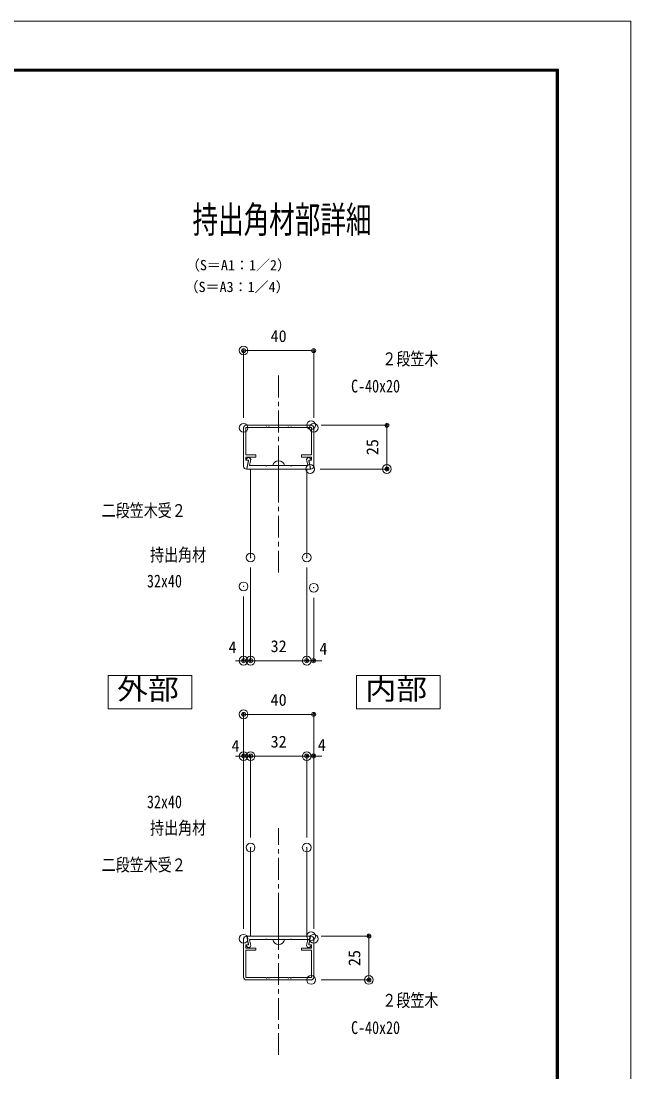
# Model space of a CAD drawing. Units: millimetres, scale not verified. Extents: x -3554 to 3554, y -1188 to 1188.
# Drawn here: x -886 to -190, y -12 to 1188 of the extents above; entities that cross this region are included whole.
import ezdxf
from ezdxf.enums import TextEntityAlignment as Align

# ---------------------------------------------------------------- set-up
doc = ezdxf.new("R2010")
doc.units = ezdxf.units.MM
doc.header["$LTSCALE"] = 20
doc.header["$PDMODE"] = 32
doc.header["$PDSIZE"] = 10
doc.linetypes.add('USER1', pattern=[2, 1.25, -0.25, 0.25, -0.25])
for name, color, linetype, lineweight in [('0-0_0', 7, 'Continuous', 18), ('0-1_DEFPOINTS', 7, 'Continuous', 18), ('0-3_アンカー', 4, 'Continuous', 18), ('0-4_WAKU', 7, 'Continuous', 18), ('0-6_2躯体線', 4, 'Continuous', 18), ('0-7_3中心線', 2, 'USER1', 18), ('0-8_41ｱﾙﾐ', 6, 'Continuous', 18), ('0-9_1手摺寸法', 7, 'Continuous', 18), ('0-B_P4-12', 7, 'Continuous', 18)]:
    doc.layers.add(name, color=color, linetype=linetype, lineweight=lineweight)
doc.styles.add('ＭＳ ゴシック', font='')
doc.styles.get('ＭＳ ゴシック').set_extended_font_data('MS Gothic')

# ---------------------------------------------------------------- blocks, each defined once
blk = doc.blocks.new('_ORIGIN2')
at = {"layer": '0-0_0'}
blk.add_line((-0.5, 0), (-1, 0), dxfattribs=at)
for radius in [0.5, 0.25]:
    blk.add_circle((0, 0), radius, dxfattribs=at)
blk = doc.blocks.new('D66')
at = {"layer": '0-1_DEFPOINTS'}
for p in [(1381.84, 820.59), (1381.84, 564.46), (1461.84, 564.46)]:
    blk.add_point(p, dxfattribs=at)
at = {"layer": '0-9_1手摺寸法'}
for p, q in [((1381.84, 575.96), (1381.84, 820.59)), ((1457.24, 820.59), (1386.44, 820.59)), ((1461.84, 575.96), (1461.84, 820.59))]:
    blk.add_line(p, q, dxfattribs=at)
at = {"layer": '0-9_1手摺寸法', "xscale": 4.6, "yscale": 4.6, "rotation": 180}
blk.add_blockref('_ORIGIN2', (1381.84, 820.59), dxfattribs=at)
at = {"layer": '0-9_1手摺寸法', "xscale": 4.6, "yscale": 4.6}
blk.add_blockref('_ORIGIN2', (1461.84, 820.59), dxfattribs=at)
at = {"layer": '0-9_1手摺寸法', "style": 'ＭＳ ゴシック'}
blk.add_text('40', height=13.49, dxfattribs=at).set_placement((1412.64, 826.34), align=Align.BOTTOM_LEFT)
blk = doc.blocks.new('D67')
at = {"layer": '0-1_DEFPOINTS'}
for p in [(1453.84, 772.93), (1453.84, 668.49), (1461.84, 564.46)]:
    blk.add_point(p, dxfattribs=at)
at = {"layer": '0-9_1手摺寸法'}
for p, q in [((1449.24, 772.93), (1444.64, 772.93)), ((1453.84, 679.99), (1453.84, 772.93)), ((1461.84, 772.93), (1453.84, 772.93)), ((1461.84, 575.96), (1461.84, 772.93)), ((1466.44, 772.93), (1471.04, 772.93))]:
    blk.add_line(p, q, dxfattribs=at)
at = {"layer": '0-9_1手摺寸法', "xscale": 4.6, "yscale": 4.6}
blk.add_blockref('_ORIGIN2', (1453.84, 772.93), dxfattribs=at)
at = {"layer": '0-9_1手摺寸法', "xscale": 4.6, "yscale": 4.6, "rotation": 180}
blk.add_blockref('_ORIGIN2', (1461.84, 772.93), dxfattribs=at)
at = {"layer": '0-9_1手摺寸法', "style": 'ＭＳ ゴシック'}
blk.add_text('4', height=13.49, dxfattribs=at).set_placement((1466.44, 774.89), align=Align.BOTTOM_LEFT)
blk = doc.blocks.new('D68')
at = {"layer": '0-1_DEFPOINTS'}
for p in [(1389.84, 772.93), (1389.84, 668.49), (1453.84, 668.49)]:
    blk.add_point(p, dxfattribs=at)
at = {"layer": '0-9_1手摺寸法'}
for p, q in [((1389.84, 679.99), (1389.84, 772.93)), ((1449.24, 772.93), (1394.44, 772.93)), ((1453.84, 679.99), (1453.84, 772.93))]:
    blk.add_line(p, q, dxfattribs=at)
at = {"layer": '0-9_1手摺寸法', "xscale": 4.6, "yscale": 4.6, "rotation": 180}
blk.add_blockref('_ORIGIN2', (1389.84, 772.93), dxfattribs=at)
at = {"layer": '0-9_1手摺寸法', "xscale": 4.6, "yscale": 4.6}
blk.add_blockref('_ORIGIN2', (1453.84, 772.93), dxfattribs=at)
at = {"layer": '0-9_1手摺寸法', "style": 'ＭＳ ゴシック'}
blk.add_text('32', height=13.49, dxfattribs=at).set_placement((1412.64, 778.68), align=Align.BOTTOM_LEFT)
blk = doc.blocks.new('D69')
at = {"layer": '0-1_DEFPOINTS'}
for p in [(1381.84, 772.93), (1389.84, 668.49), (1381.84, 564.46)]:
    blk.add_point(p, dxfattribs=at)
at = {"layer": '0-9_1手摺寸法'}
for p, q in [((1377.24, 772.93), (1372.64, 772.93)), ((1381.84, 575.96), (1381.84, 772.93)), ((1389.84, 772.93), (1381.84, 772.93)), ((1389.84, 679.99), (1389.84, 772.93)), ((1394.44, 772.93), (1399.04, 772.93))]:
    blk.add_line(p, q, dxfattribs=at)
at = {"layer": '0-9_1手摺寸法', "xscale": 4.6, "yscale": 4.6}
blk.add_blockref('_ORIGIN2', (1381.84, 772.93), dxfattribs=at)
at = {"layer": '0-9_1手摺寸法', "xscale": 4.6, "yscale": 4.6, "rotation": 180}
blk.add_blockref('_ORIGIN2', (1389.84, 772.93), dxfattribs=at)
at = {"layer": '0-9_1手摺寸法', "style": 'ＭＳ ゴシック'}
blk.add_text('4', height=13.49, dxfattribs=at).set_placement((1368.04, 773.94), align=Align.BOTTOM_LEFT)
blk = doc.blocks.new('D70')
at = {"layer": '0-1_DEFPOINTS'}
for p in [(1458.84, 567.46), (1458.84, 517.46), (1524.77, 517.46)]:
    blk.add_point(p, dxfattribs=at)
at = {"layer": '0-9_1手摺寸法'}
for p, q in [((1470.34, 567.46), (1524.77, 567.46)), ((1524.77, 562.86), (1524.77, 522.06)), ((1470.34, 517.46), (1524.77, 517.46))]:
    blk.add_line(p, q, dxfattribs=at)
at = {"layer": '0-9_1手摺寸法', "xscale": 4.6, "yscale": 4.6}
for p, rotation in [((1524.77, 567.46), 90), ((1524.77, 517.46), 270)]:
    blk.add_blockref('_ORIGIN2', p, dxfattribs=dict(at, rotation=rotation))
at = {"layer": '0-9_1手摺寸法', "style": 'ＭＳ ゴシック'}
blk.add_text('25', height=13.49, rotation=90, dxfattribs=at).set_placement((1519.02, 533.26), align=Align.BOTTOM_LEFT)
blk = doc.blocks.new('D71')
at = {"layer": '0-1_DEFPOINTS'}
for p in [(1458.84, 1150.61), (1457.73, 1100.61), (1545.29, 1100.61)]:
    blk.add_point(p, dxfattribs=at)
at = {"layer": '0-9_1手摺寸法'}
for p, q in [((1470.34, 1150.61), (1545.29, 1150.61)), ((1545.29, 1146.01), (1545.29, 1105.21)), ((1469.23, 1100.61), (1545.29, 1100.61))]:
    blk.add_line(p, q, dxfattribs=at)
at = {"layer": '0-9_1手摺寸法', "xscale": 4.6, "yscale": 4.6}
for p, rotation in [((1545.29, 1150.61), 90), ((1545.29, 1100.61), 270)]:
    blk.add_blockref('_ORIGIN2', p, dxfattribs=dict(at, rotation=rotation))
at = {"layer": '0-9_1手摺寸法', "style": 'ＭＳ ゴシック'}
blk.add_text('25', height=13.49, rotation=90, dxfattribs=at).set_placement((1539.54, 1116.41), align=Align.BOTTOM_LEFT)
blk = doc.blocks.new('D72')
at = {"layer": '0-1_DEFPOINTS'}
for p in [(1453.84, 999.57), (1461.84, 965.11), (1453.84, 881.85)]:
    blk.add_point(p, dxfattribs=at)
at = {"layer": '0-9_1手摺寸法'}
for p, q in [((1453.84, 988.07), (1453.84, 881.85)), ((1461.84, 953.61), (1461.84, 881.85)), ((1449.24, 881.85), (1444.64, 881.85)), ((1461.84, 881.85), (1453.84, 881.85)), ((1466.44, 881.85), (1471.04, 881.85))]:
    blk.add_line(p, q, dxfattribs=at)
at = {"layer": '0-9_1手摺寸法', "xscale": 4.6, "yscale": 4.6}
blk.add_blockref('_ORIGIN2', (1453.84, 881.85), dxfattribs=at)
at = {"layer": '0-9_1手摺寸法', "xscale": 4.6, "yscale": 4.6, "rotation": 180}
blk.add_blockref('_ORIGIN2', (1461.84, 881.85), dxfattribs=at)
at = {"layer": '0-9_1手摺寸法', "style": 'ＭＳ ゴシック'}
blk.add_text('4', height=13.49, dxfattribs=at).set_placement((1468.27, 884.82), align=Align.BOTTOM_LEFT)
blk = doc.blocks.new('D73')
at = {"layer": '0-1_DEFPOINTS'}
for p in [(1389.84, 999.57), (1453.84, 999.57), (1389.84, 881.85)]:
    blk.add_point(p, dxfattribs=at)
at = {"layer": '0-9_1手摺寸法'}
for p, q in [((1389.84, 988.07), (1389.84, 881.85)), ((1453.84, 988.07), (1453.84, 881.85)), ((1449.24, 881.85), (1394.44, 881.85))]:
    blk.add_line(p, q, dxfattribs=at)
at = {"layer": '0-9_1手摺寸法', "xscale": 4.6, "yscale": 4.6, "rotation": 180}
blk.add_blockref('_ORIGIN2', (1389.84, 881.85), dxfattribs=at)
at = {"layer": '0-9_1手摺寸法', "xscale": 4.6, "yscale": 4.6}
blk.add_blockref('_ORIGIN2', (1453.84, 881.85), dxfattribs=at)
at = {"layer": '0-9_1手摺寸法', "style": 'ＭＳ ゴシック'}
blk.add_text('32', height=13.49, dxfattribs=at).set_placement((1412.64, 887.6), align=Align.BOTTOM_LEFT)
blk = doc.blocks.new('D74')
at = {"layer": '0-1_DEFPOINTS'}
for p in [(1389.84, 999.57), (1381.84, 966.65), (1381.84, 881.85)]:
    blk.add_point(p, dxfattribs=at)
at = {"layer": '0-9_1手摺寸法'}
for p, q in [((1389.84, 988.07), (1389.84, 881.85)), ((1381.84, 955.15), (1381.84, 881.85)), ((1377.24, 881.85), (1372.64, 881.85)), ((1389.84, 881.85), (1381.84, 881.85)), ((1394.44, 881.85), (1399.04, 881.85))]:
    blk.add_line(p, q, dxfattribs=at)
at = {"layer": '0-9_1手摺寸法', "xscale": 4.6, "yscale": 4.6}
blk.add_blockref('_ORIGIN2', (1381.84, 881.85), dxfattribs=at)
at = {"layer": '0-9_1手摺寸法', "xscale": 4.6, "yscale": 4.6, "rotation": 180}
blk.add_blockref('_ORIGIN2', (1389.84, 881.85), dxfattribs=at)
at = {"layer": '0-9_1手摺寸法', "style": 'ＭＳ ゴシック'}
blk.add_text('4', height=13.49, dxfattribs=at).set_placement((1364.69, 886.45), align=Align.BOTTOM_LEFT)
blk = doc.blocks.new('D75')
at = {"layer": '0-1_DEFPOINTS'}
for p in [(1381.84, 1235.81), (1381.84, 1147.61), (1461.84, 1147.61)]:
    blk.add_point(p, dxfattribs=at)
at = {"layer": '0-9_1手摺寸法'}
for p, q in [((1381.84, 1159.11), (1381.84, 1235.81)), ((1457.24, 1235.81), (1386.44, 1235.81)), ((1461.84, 1159.11), (1461.84, 1235.81))]:
    blk.add_line(p, q, dxfattribs=at)
at = {"layer": '0-9_1手摺寸法', "xscale": 4.6, "yscale": 4.6, "rotation": 180}
blk.add_blockref('_ORIGIN2', (1381.84, 1235.81), dxfattribs=at)
at = {"layer": '0-9_1手摺寸法', "xscale": 4.6, "yscale": 4.6}
blk.add_blockref('_ORIGIN2', (1461.84, 1235.81), dxfattribs=at)
at = {"layer": '0-9_1手摺寸法', "style": 'ＭＳ ゴシック'}
blk.add_text('40', height=13.49, dxfattribs=at).set_placement((1412.64, 1241.56), align=Align.BOTTOM_LEFT)
blk = doc.blocks.new('A$C5EFB2CC2')
at = {"layer": '0-8_41ｱﾙﾐ'}
for p, q in [((20, 25), (1.5, 25)), ((20, 25), (38.5, 25)), ((0, 23.5), (0, 1.5)), ((1.3, 23.7), (1.3, 8)), ((12.7, 23.7), (1.3, 23.7)), ((12.83, 23.91), (12.7, 23.7)), ((13.17, 23.91), (13.3, 23.7)), ((14.2, 23.7), (13.3, 23.7)), ((14.33, 23.91), (14.2, 23.7)), ((14.67, 23.91), (14.8, 23.7)), ((19.7, 23.7), (14.8, 23.7)), ((19.83, 23.91), (19.7, 23.7)), ((20.17, 23.91), (20.3, 23.7)), ((20.3, 23.7), (25.2, 23.7)), ((25.33, 23.91), (25.2, 23.7)), ((25.67, 23.91), (25.8, 23.7)), ((25.8, 23.7), (26.7, 23.7)), ((26.83, 23.91), (26.7, 23.7)), ((27.17, 23.91), (27.3, 23.7)), ((27.3, 23.7), (38.7, 23.7)), ((38.7, 23.7), (38.7, 8)), ((40, 23.5), (40, 1.5)), ((1.2, 6.8), (7, 6.8)), ((1.2, 6.8), (1.2, 5)), ((1.3, 8), (7, 8)), ((7, 8), (7, 6.8)), ((33, 8), (33, 6.8)), ((38.7, 8), (33, 8)), ((38.8, 6.8), (33, 6.8)), ((38.8, 6.8), (38.8, 5)), ((1.2, 5), (2.43, 5)), ((1.5, 0), (1.64, 0)), ((1.83, 0.16), (2.73, 4.64)), ((38.17, 0.16), (37.27, 4.64)), ((38.8, 5), (37.57, 5)), ((38.5, 0), (38.36, 0))]:
    blk.add_line(p, q, dxfattribs=at)
for centre, radius, start, end in [((1.5, 23.5), 1.5, 90, 180), ((13, 23.8), 0.2, 32.33353, 147.66647), ((14.5, 23.8), 0.2, 32.33353, 147.66647), ((20, 23.8), 0.2, 90, 147.66647), ((20, 23.8), 0.2, 32.33353, 90), ((25.5, 23.8), 0.2, 32.33353, 147.66647), ((27, 23.8), 0.2, 32.33353, 147.66647), ((38.5, 23.5), 1.5, 0, 90), ((1.5, 1.5), 1.5, 180, 270), ((1.64, 0.2), 0.2, 270, 348.69007), ((2.43, 4.7), 0.3, 348.69007, 90), ((37.57, 4.7), 0.3, 90, 191.30993), ((38.36, 0.2), 0.2, 191.30993, 270), ((38.5, 1.5), 1.5, 270, 0)]:
    blk.add_arc(centre, radius, start, end, dxfattribs=at)
blk = doc.blocks.new('A$C0DE73C1E')
at = {"layer": '0-8_41ｱﾙﾐ'}
for p, q in [((0, 10.5), (0, 10)), ((2.5, 10), (0, 10)), ((0.61, 0.48), (2.5, 10)), ((1, 0), (72.8, 0)), ((3.61, 4), (4.65, 9.22)), ((22.3, 4), (3.61, 4)), ((22.56, 3.59), (22.3, 4)), ((23.24, 3.59), (23.5, 4)), ((36.3, 4), (23.5, 4)), ((36.56, 3.59), (36.3, 4)), ((37.24, 3.59), (37.5, 4)), ((37.5, 4), (50.3, 4)), ((50.56, 3.59), (50.3, 4)), ((51.24, 3.59), (51.5, 4)), ((51.5, 4), (70.19, 4)), ((70.19, 4), (69.15, 9.22)), ((71.3, 10), (73.8, 10)), ((73.19, 0.48), (71.3, 10)), ((73.8, 10.5), (73.8, 10))]:
    blk.add_line(p, q, dxfattribs=at)
for centre, radius, start, end in [((2.5, 10.5), 2.5, 329.316, 180), ((71.3, 10.5), 2.5, 0, 210.684), ((1, 0.4), 0.4, 168.75307, 270), ((22.9, 3.8), 0.4, 212.33353, 270), ((22.9, 3.8), 0.4, 270, 327.66647), ((36.9, 3.8), 0.4, 212.33353, 270), ((36.9, 3.8), 0.4, 270, 327.66647), ((50.9, 3.8), 0.4, 212.33353, 270), ((50.9, 3.8), 0.4, 270, 327.66647), ((72.8, 0.4), 0.4, 270, 11.24693)]:
    blk.add_arc(centre, radius, start, end, dxfattribs=at)

msp = doc.modelspace()

# ---------------------------------------------------------------- linework, layer by layer
at = {"layer": '0-0_0'}
for p, q in [((-632.04, 723.67), (-632.04, 679.67)), ((-592.04, 726.67), (-629.04, 726.67)), ((-606.38, 724.48), (-606.64, 724.07)), ((-605.71, 724.48), (-605.44, 724.07)), ((-603.64, 724.07), (-605.44, 724.07)), ((-603.38, 724.48), (-603.64, 724.07)), ((-602.71, 724.48), (-602.44, 724.07)), ((-592.64, 724.07), (-602.44, 724.07)), ((-592.38, 724.48), (-592.64, 724.07)), ((-592.04, 726.67), (-555.04, 726.67)), ((-591.71, 724.48), (-591.44, 724.07)), ((-591.44, 724.07), (-581.64, 724.07)), ((-581.38, 724.48), (-581.64, 724.07)), ((-580.71, 724.48), (-580.44, 724.07)), ((-580.44, 724.07), (-578.64, 724.07)), ((-578.38, 724.48), (-578.64, 724.07)), ((-577.71, 724.48), (-577.44, 724.07)), ((-577.44, 724.07), (-554.64, 724.07)), ((-554.64, 724.07), (-554.64, 692.67)), ((-552.04, 723.67), (-552.04, 679.67)), ((-629.44, 692.67), (-618.04, 692.67)), ((-629.44, 690.27), (-618.04, 690.27)), ((-629.44, 690.27), (-629.44, 686.67)), ((-629.44, 686.67), (-627.18, 686.67)), ((-626.59, 685.95), (-628.38, 677)), ((-618.04, 692.67), (-618.04, 690.27)), ((-554.64, 692.67), (-566.04, 692.67)), ((-566.04, 692.67), (-566.04, 690.27)), ((-554.64, 690.27), (-566.04, 690.27)), ((-557.5, 685.95), (-555.71, 677)), ((-554.64, 686.67), (-556.91, 686.67)), ((-554.64, 690.27), (-554.64, 686.67))]:
    msp.add_line(p, q, dxfattribs=at)
msp.add_lwpolyline([(-606.64, 724.07), (-629.44, 724.07), (-629.44, 692.67)], dxfattribs=at)
for centre, radius, start, end in [((-629.04, 723.67), 3, 90, 180), ((-606.04, 724.27), 0.4, 32.33353, 147.66647), ((-603.04, 724.27), 0.4, 32.33353, 147.66647), ((-592.04, 724.27), 0.4, 90, 147.66647), ((-592.04, 724.27), 0.4, 32.33353, 90), ((-581.04, 724.27), 0.4, 32.33353, 147.66647), ((-578.04, 724.27), 0.4, 32.33353, 147.66647), ((-555.04, 723.67), 3, 0, 90), ((-627.18, 686.07), 0.6, 348.69007, 90), ((-556.91, 686.07), 0.6, 90, 191.30993), ((-629.04, 679.67), 3, 180, 276.07138), ((-628.77, 677.08), 0.4, 276.07138, 348.69007), ((-555.32, 677.08), 0.4, 191.30993, 263.92862), ((-555.04, 679.67), 3, 263.92862, 0)]:
    msp.add_arc(centre, radius, start, end, dxfattribs=at)
at = {"layer": '0-1_DEFPOINTS', "color": 5}
for p, q in [((-190.14, 1188), (-3554.14, 1188)), ((-190.14, -1188), (-190.14, 1188))]:
    msp.add_line(p, q, dxfattribs=at)
at = {"layer": '0-4_WAKU'}
for p, q in [((-272.94, 1133.2), (-3475.34, 1133.2)), ((-273.54, 1132.6), (-3474.74, 1132.6)), ((-274.14, 1132), (-3474.14, 1132)), ((-274.74, 1131.4), (-3473.54, 1131.4)), ((-275.34, 1130.8), (-3472.94, 1130.8)), ((-275.34, -1126.8), (-275.34, 1130.8)), ((-274.74, -1127.4), (-274.74, 1131.4)), ((-274.14, -1128), (-274.14, 1132)), ((-273.54, -1128.6), (-273.54, 1132.6)), ((-272.94, -1129.2), (-272.94, 1133.2))]:
    msp.add_line(p, q, dxfattribs=at)
at = {"layer": '0-6_2躯体線'}
for p, q in [((-585.24, 680.67), (-598.84, 680.67)), ((-592.04, 680.67), (-592.04, 639.58)), ((-592.04, 139.52), (-592.04, 180.61)), ((-585.24, 139.52), (-598.84, 139.52))]:
    msp.add_line(p, q, dxfattribs=at)
for centre, start, end in [((-592.04, 679.09), 13.06705, 166.93295), ((-592.04, 141.1), 193.06705, 346.93295)]:
    msp.add_arc(centre, 6.98, start, end, dxfattribs=at)
at = {"layer": '0-7_3中心線'}
for p, q in [((-592.04, 558.42), (-592.04, 785.15)), ((-592.04, 7.85), (-592.04, 266.85))]:
    msp.add_line(p, q, dxfattribs=at)
at = {"layer": '0-8_41ｱﾙﾐ'}
for p, q in [((-624.04, 575.63), (-624.04, 676.67)), ((-560.04, 575.63), (-560.04, 676.67)), ((-624.04, 244.55), (-624.04, 143.52)), ((-560.04, 244.55), (-560.04, 143.52))]:
    msp.add_line(p, q, dxfattribs=at)
at = {"layer": '0-B_P4-12'}
for p, q in [((-786.38, 440.87), (-786.38, 402.86)), ((-503.16, 440.87), (-503.16, 402.86))]:
    msp.add_line(p, q, dxfattribs=at)
for points in [[(-786.38, 402.86), (-691.05, 402.86), (-691.05, 440.87), (-786.38, 440.87)], [(-503.16, 402.86), (-407.84, 402.86), (-407.84, 440.87), (-503.16, 440.87)]]:
    msp.add_lwpolyline(points, dxfattribs=at)

# ---------------------------------------------------------------- block references
at = {"layer": '0-3_アンカー'}
msp.add_blockref('A$C0DE73C1E', (-628.94, 676.67), dxfattribs=at)
at = {"layer": '0-3_アンカー', "xscale": -1, "rotation": 180}
msp.add_blockref('A$C0DE73C1E', (-628.94, 143.52), dxfattribs=at)
at = {"layer": '0-8_41ｱﾙﾐ', "xscale": -2, "yscale": 2, "rotation": 180}
msp.add_blockref('A$C5EFB2CC2', (-632.04, 143.52), dxfattribs=at)
at = {"layer": '0-9_1手摺寸法'}
for name in ['D75', 'D71', 'D74', 'D73', 'D72', 'D66', 'D68', 'D69', 'D67', 'D70']:
    msp.add_blockref(name, (-2013.88, -423.94), dxfattribs=at)

# ---------------------------------------------------------------- texts
at = {"layer": '0-0_0', "style": 'ＭＳ ゴシック'}
for s, height, width, p in [('持出角材部詳細', 30.55, 0.7, (-690.35, 936.92)), ('２段笠木 ', 14.66, 0.8, (-473.82, 790.73)), ('C-40x20', 14.66, 0.8, (-509.43, 759.61)), ('二段笠木受２', 14.66, 0.8, (-793.95, 617.61)), ('持出角材', 14.66, 0.8, (-738.76, 567.05)), ('32x40', 14.66, 0.8, (-742.27, 537.12)), ('32x40', 14.66, 0.8, (-742.27, 285.15)), ('持出角材', 14.66, 0.8, (-738.76, 255.22)), ('二段笠木受２', 14.66, 0.8, (-793.95, 213.2)), ('２段笠木 ', 14.66, 0.8, (-473.82, 58.52)), ('C-40x20', 14.66, 0.8, (-509.43, 27.4))]:
    msp.add_text(s, height=height, dxfattribs=dict(at, width=width)).set_placement(p, align=Align.BOTTOM_LEFT)
for s, p in [('（S＝A1：1／2）', (-697.88, 900.01)), ('（S＝A3：1／4）', (-699.4, 875.11))]:
    msp.add_text(s, height=11.73, dxfattribs=at).set_placement(p, align=Align.BOTTOM_LEFT)
at = {"layer": '0-B_P4-12', "style": 'ＭＳ ゴシック', "width": 1.1}
for s, p in [('外部', (-776.32, 406.49)), ('内部', (-493.1, 406.49))]:
    msp.add_text(s, height=23.46, dxfattribs=at).set_placement(p, align=Align.BOTTOM_LEFT)

doc.saveas('drawing.dxf')
